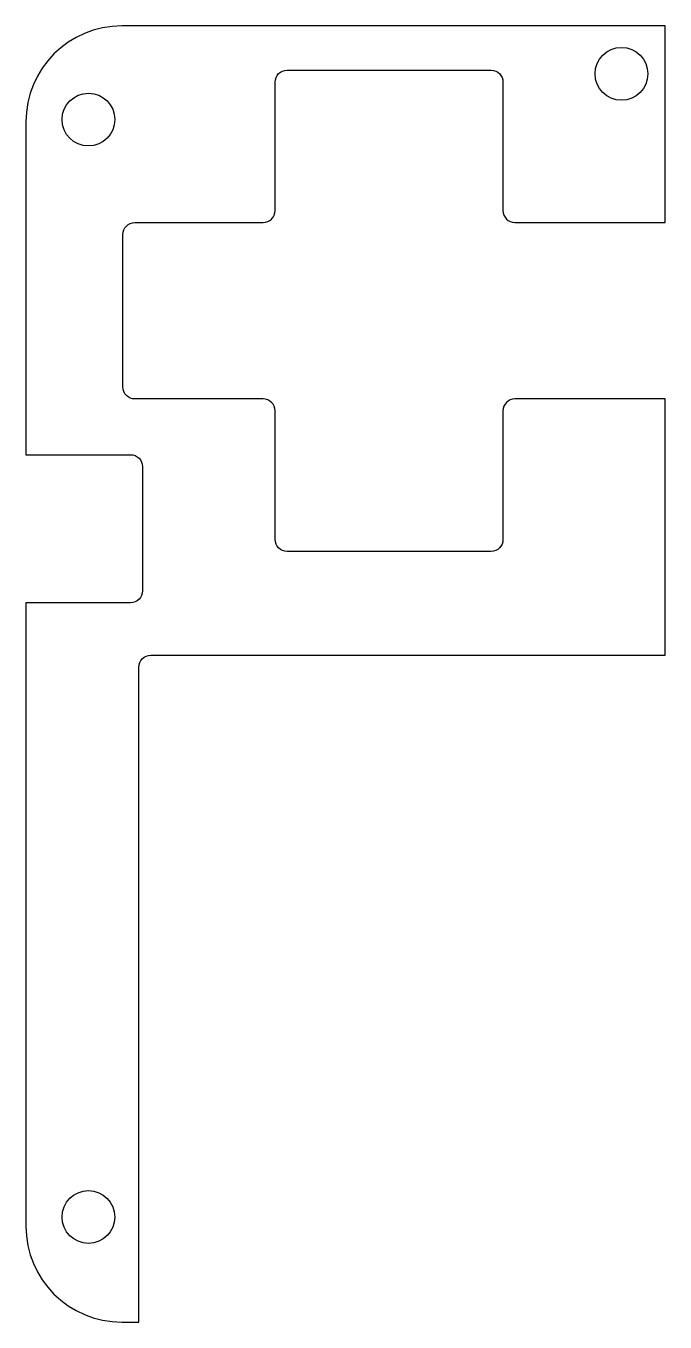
# Model space of a CAD drawing. Extents: x 10 to 36.6, y 10 to 64.
import ezdxf

# ---------------------------------------------------------------- set-up
doc = ezdxf.new("R2010")
doc.units = 0
doc.layers.get('0').update_dxf_attribs({"linetype": 'CONTINUOUS'})

msp = doc.modelspace()

# ---------------------------------------------------------------- linework, layer by layer
at = {"color": 7}
for p, q in [((36.649854, 64.00255), (14.000092, 64.00255)), ((14.000092, 64.00255), (14.000092, 64.00255)), ((36.649854, 63.502323), (36.649854, 64.00255)), ((36.649854, 55.810292), (36.649854, 63.502323)), ((34.831361, 63.105448), (34.831361, 63.105448)), ((20.891139, 62.160287), (29.39087, 62.160287)), ((20.390911, 57.425179), (20.390911, 61.660059)), ((29.891099, 61.660059), (29.891099, 57.425179)), ((12.60638, 61.20014), (12.60638, 61.20014)), ((9.999823, 60.002798), (9.999823, 46.139055)), ((20.390911, 56.31052), (20.390911, 57.425179)), ((29.891099, 57.425179), (29.891099, 56.31052)), ((14.541144, 55.810292), (18.219986, 55.810292)), ((18.219986, 55.810292), (19.890684, 55.810292)), ((30.391325, 55.810292), (32.652685, 55.810292)), ((32.652685, 55.810292), (36.649854, 55.810292)), ((14.040917, 48.960587), (14.040917, 55.310065)), ((18.219986, 48.46036), (14.541144, 48.46036)), ((19.890684, 48.46036), (18.219986, 48.46036)), ((32.652685, 48.46036), (30.391325, 48.46036)), ((36.649854, 48.46036), (32.652685, 48.46036)), ((36.649854, 37.785568), (36.649854, 48.46036)), ((20.390911, 46.545233), (20.390911, 47.960132)), ((29.891099, 47.960132), (29.891099, 46.545233)), ((20.390911, 42.610593), (20.390911, 46.545233)), ((29.891099, 46.545233), (29.891099, 42.610593)), ((9.999823, 46.139055), (14.362861, 46.139055)), ((14.863088, 45.638829), (14.863088, 40.468089)), ((29.39087, 42.110365), (20.891139, 42.110365)), ((14.362861, 39.968379), (9.999823, 39.968379)), ((9.999823, 39.968379), (9.999823, 14.002544)), ((14.705992, 36.516395), (14.705992, 37.28534)), ((15.206219, 37.785568), (15.894549, 37.785568)), ((15.894549, 37.785568), (19.210106, 37.785568)), ((19.210106, 37.785568), (33.006153, 37.785568)), ((33.006153, 37.785568), (36.649854, 37.785568)), ((14.705992, 33.739307), (14.705992, 36.516395)), ((14.705992, 22.340011), (14.705992, 33.739307)), ((14.705992, 10.002791), (14.705992, 22.340011)), ((12.60638, 15.480487), (12.60638, 15.480487)), ((14.000092, 10.002791), (14.705992, 10.002791))]:
    msp.add_line(p, q, dxfattribs=at)
for points in [[(14.000092, 64.00255), (11.784096, 64.00255), (9.999823, 62.218805), (9.999823, 60.002798)], [(33.731171, 62.005258), (33.731065, 62.61292), (34.223698, 63.105554), (34.831361, 63.105448)], [(34.831361, 63.105448), (35.438822, 63.105269), (35.93114, 62.612719), (35.931034, 62.005258)], [(20.390911, 61.660059), (20.390911, 61.937061), (20.61414, 62.160287), (20.891139, 62.160287)], [(29.39087, 62.160287), (29.66787, 62.160287), (29.891099, 61.937061), (29.891099, 61.660059)], [(34.831361, 60.905068), (34.223698, 60.904962), (33.731065, 61.397596), (33.731171, 62.005258)], [(35.931034, 62.005258), (35.93114, 61.397797), (35.438822, 60.905246), (34.831361, 60.905068)], [(11.50619, 60.100466), (11.506369, 60.707927), (11.99892, 61.200246), (12.60638, 61.20014)], [(12.60638, 61.20014), (13.213639, 61.199961), (13.705875, 60.707725), (13.706054, 60.100466)], [(12.60638, 59.000276), (11.998718, 59.000169), (11.506083, 59.492804), (11.50619, 60.100466)], [(13.706054, 60.100466), (13.70616, 59.493006), (13.213841, 59.000455), (12.60638, 59.000276)], [(19.890684, 55.810292), (20.167683, 55.810292), (20.390911, 56.03352), (20.390911, 56.31052)], [(29.891099, 56.31052), (29.891099, 56.03352), (30.114328, 55.810292), (30.391325, 55.810292)], [(14.040917, 55.310065), (14.040917, 55.587066), (14.264145, 55.810292), (14.541144, 55.810292)], [(14.541144, 48.46036), (14.264145, 48.46036), (14.040917, 48.683588), (14.040917, 48.960587)], [(20.390911, 47.960132), (20.390911, 48.237131), (20.167683, 48.46036), (19.890684, 48.46036)], [(30.391325, 48.46036), (30.114328, 48.46036), (29.891099, 48.237131), (29.891099, 47.960132)], [(14.362861, 46.139055), (14.63986, 46.139055), (14.863088, 45.915829), (14.863088, 45.638829)], [(20.891139, 42.110365), (20.61414, 42.110365), (20.390911, 42.333593), (20.390911, 42.610593)], [(29.891099, 42.610593), (29.891099, 42.333593), (29.66787, 42.110365), (29.39087, 42.110365)], [(14.863088, 40.468089), (14.863088, 40.191089), (14.63986, 39.968379), (14.362861, 39.968379)], [(14.705992, 37.28534), (14.705992, 37.56234), (14.92922, 37.785568), (15.206219, 37.785568)], [(11.50619, 14.380298), (11.506084, 14.98796), (11.998718, 15.480593), (12.60638, 15.480487)], [(12.60638, 15.480487), (13.213841, 15.480307), (13.70616, 14.987759), (13.706054, 14.380298)], [(12.60638, 13.280624), (11.99892, 13.280518), (11.506369, 13.772836), (11.50619, 14.380298)], [(13.706054, 14.380298), (13.705875, 13.77304), (13.213639, 13.280804), (12.60638, 13.280624)], [(9.999823, 14.002544), (9.999823, 11.78655), (11.78411, 10.002791), (14.000092, 10.002791)]]:
    msp.add_open_spline(points, degree=3, dxfattribs=at)

doc.saveas('drawing.dxf')
